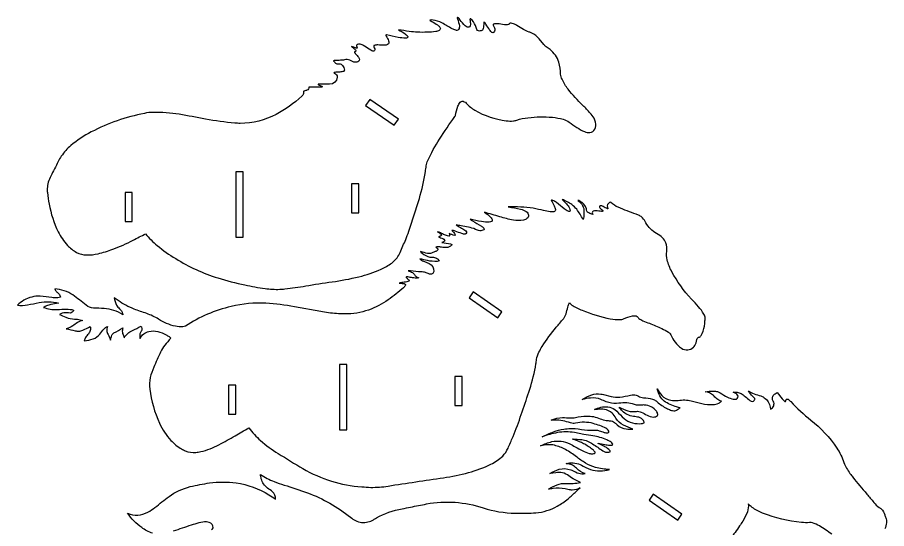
# Model space of a CAD drawing. Extents: x -786 to 731, y -543 to 724.
# Drawn here: x -197 to 520, y 302 to 724 of the extents above; entities that cross this region are included whole.
import ezdxf

# ---------------------------------------------------------------- set-up
doc = ezdxf.new("R2010")
doc.units = 0
doc.header["$MEASUREMENT"] = 0
doc.layers.get('0').update_dxf_attribs({"linetype": 'CONTINUOUS'})

msp = doc.modelspace()

# ---------------------------------------------------------------- linework, layer by layer
for points in [[(40.6, 663.8, 0.045765), (39.27, 663.41, 0.085392), (38.71, 663.02, 0.270084), (38.71, 662.54, -0.155524), (38.73, 661.3, -0.106179), (37.23, 659.14, -0.059849), (16.1, 644.11, -0.12135), (-13.5, 636.77, -0.018777), (-17.98, 636.97, -0.02375), (-42.2, 640.31, 0.007388), (-63.89, 644.23, 0.041253), (-85.27, 645.86, 0.04256), (-92.51, 645.04, 0.070776), (-136.45, 629.7, 0.054023), (-153.23, 618.49, 0.061178), (-161.14, 609.75, 0.035664), (-163.73, 605.26, -0.006169), (-169.85, 593.25, 0.10457), (-172.79, 582.95, 0.045088), (-172.65, 579.61, 0.009362), (-171.18, 570.22, 0.067318), (-163.71, 547.37, 0.069149), (-155.97, 536.16, 0.070385), (-148.65, 530.36, 0.124563), (-140.22, 528.24, 0.062804), (-130.81, 529.25, 0.03693), (-118.65, 532.88, 0.027852), (-101.88, 540.4, -0.002601), (-91.59, 545.73, 0.051242), (-81.96, 536.02, 0.037033), (-66.71, 525.18, 0.063555), (-31.98, 509.3, 0.027573), (-9.63, 503.55, 0.018205), (7.09, 500.52, 0.037736), (19.2, 499.87, 0.019133), (23.33, 500.16, 0.014206), (40.54, 502.68, -0.010694), (62.43, 506.04, 0.025676), (84.45, 510.22, 0.041068), (102.71, 516.4, 0.05122), (111.54, 521.55, 0.059607), (115.92, 525.81, 0.066934), (118.41, 530.21, 0.005853), (123.12, 541.09, 0.020313), (125.55, 547.74, 0.004539), (134.36, 574.87, 0.033882), (139.4, 596.97, -0.009899), (140.05, 601.8, -0.058154), (141.35, 606.01, -0.0364), (151.06, 623.8, -0.014394), (163.61, 642.31, 0.068044), (164.06, 643.26, -0.011916), (166.19, 650.87, -0.100766), (168.1, 654.23, -0.334065), (171.39, 654.67, -0.093819), (173.12, 653.42, 0.073989), (180.2, 647.61, 0.099729), (206.01, 638.9, 0.047178), (212.04, 638.8, 0.056264), (214.76, 639.43, -0.056071), (224.01, 641.44, -0.052406), (244.11, 641.78, -0.040053), (253.02, 640.14, -0.06295), (258.01, 637.9, 0.009215), (264.33, 633.4, 0.041703), (270.67, 629.93, 0.111318), (275.04, 629.14, 0.24613), (279.13, 631.9, 0.210201), (279.83, 637.71, 0.072373), (278.49, 640.93, 0.049684), (275.36, 645.32, 0.020699), (269.28, 651.51, -0.032231), (257.18, 664.89, -0.057584), (252.11, 673.14, -0.067565), (250.97, 677.32, 0.063282), (249.51, 687.13, 0.149728), (242.25, 697.7, 0.017309), (238.96, 700, -0.050117), (237.16, 701.72), (233.29, 706.61, 0.100712), (227.17, 711.28, 0.029824), (224.85, 712.13, -0.040943), (220.19, 714.34, -0.004163), (214.76, 717.51, 0.046669), (210.96, 719.27, 0.152031), (209.21, 719.33, 0.127881), (208.35, 718.65, -0.116879), (207.64, 718.23, -0.102905), (204.51, 718.07, 0.00781), (198.73, 718.95, 0.118057), (195.7, 718.65, 0.452792), (195.35, 717.67, -0.041071), (196.32, 715.69, -0.236998), (195.83, 711.99, -0.392635), (194.48, 711.68, -0.074806), (193.95, 712.02, -0.070029), (191.59, 714.91, 0.013525), (188.55, 719.69, 0.066694), (187.86, 720.35, 0.363856), (187.59, 720.26, 0.087247), (187.46, 719.35, -0.064556), (187.08, 715, -0.125783), (186.41, 713.65, -0.111228), (185.91, 713.32, -0.13889), (183.18, 713.04, -0.206783), (181.76, 714.18, -0.046443), (180.6, 717.39, 0.172416), (176.63, 722.87, 0.592582), (176.12, 722.39, 0.011999), (176.46, 719.52, -0.11036), (176.16, 717.1, -0.408153), (173.69, 716.2, -0.107605), (170.93, 718.4, -0.005633), (167.09, 723.21, 0.089906), (165.93, 724.18, 0.400838), (165.52, 724, 0.122856), (165.7, 722.9, -0.069238), (167.41, 717.21, -0.148336), (166.79, 714.23, -0.244572), (165.4, 713.49, -0.078726), (164.48, 713.58, -0.059878), (161.44, 714.81, 0.004281), (152.84, 719.65, 0.080643), (145.66, 722.01, 0.060639), (143.18, 722.04, 0.516318), (143.07, 721.81, 0.100556), (143.32, 721.55, -0.007739), (148.3, 718.69, -0.023764), (150.17, 717.35, -0.091897), (151.56, 715.59, -0.403661), (150.79, 713.5, -0.085014), (147.83, 712.49, -0.035292), (141.01, 711.91, -0.011492), (132.8, 711.92, -0.023477), (126.07, 712.58, -0.00305), (117.14, 713.98, -0.03964), (122.91, 710.38, -0.030091), (124.24, 709.2, -0.07111), (124.82, 708.32, -0.438074), (124.39, 707.39, -0.093632), (123.05, 707.12, -0.045101), (116.99, 707.65, -0.009395), (107.13, 709.71, 0.225978), (106.69, 709.63, 0.200152), (106.88, 708.7, -0.042099), (108.97, 704.89, -0.101956), (109.22, 703.2, -0.259277), (108.14, 701.72, -0.104089), (105.61, 701.17, -0.019524), (100.09, 701.44, 0.088616), (97.2, 701.13, 0.45428), (96.75, 699.95, -0.02235), (97.57, 698.23, -0.612701), (95.98, 696.39, -0.086216), (94.23, 697.11, -0.005051), (89.13, 700.43, 0.055097), (86.32, 701.84, 0.145317), (83.43, 701.93, 0.11207), (82.77, 701.5, 0.185859), (82.6, 700.76, 0.065549), (83.05, 699.3, -0.192725), (83.04, 698.86, -0.222072), (82.89, 698.77, -0.080526), (82.17, 698.83, -0.004875), (79.7, 699.73, 0.091508), (78.48, 700.14), (78.46, 700.1, 0.033077), (80.38, 698.51, -0.06428), (81.94, 696.86, -0.399963), (81.7, 695.95, 0.073702), (80.86, 695.65, 0.277808), (80.94, 695.02, 0.086398), (81.67, 694.16, -0.014232), (84.2, 691.35, -0.180318), (84.97, 689.23, -0.205004), (84.31, 688.17, -0.219208), (81.05, 687.23, -0.066459), (79.73, 687.57), (76.9, 688.79, 0.161298), (72.56, 689.18, -0.034923), (69.22, 688.81, -0.012629), (64.65, 688.66, 0.084237), (63.47, 688.45, 0.492802), (63.49, 688.17, -0.076611), (65.05, 686.55, 0.175027), (66.22, 685.93, 0.079902), (68.32, 685.97, -0.231384), (70.88, 684.61, -0.15017), (72.45, 680.71, -0.109203), (72.26, 679.96, -0.162137), (71.09, 679.43, -0.044015), (67.89, 679.08, 0.004798), (64.61, 678.84, 0.062944), (63.92, 678.63), (63.86, 678.54, 0.211487), (64.2, 678.19, -0.37312), (66.48, 674.83, -0.400312), (60.23, 669.02, 0.001561), (52.36, 669.18, 0.028338), (51.04, 669.09, 0.234948), (50.74, 668.91, 0.13758), (51.05, 668.57, -0.01089), (53.8, 667.38, -0.093151), (54.16, 667.06, -0.401469), (54.09, 666.83, -0.085621), (53.75, 666.68, -0.041252), (49.87, 666.52, 0.006826), (43.23, 666.6), (43.22, 666.58, -0.283141), (41.56, 664.16, -0.062223)], [(117.82, 505.01, 0.01765), (120.81, 504.73, -0.083047), (122.53, 504.26, -0.375649), (122.88, 503.31, -0.108822), (121.3, 501.24, -0.029413), (108.68, 491.2, -0.061178), (92.44, 482.81, -0.088262), (72.66, 479.58, -0.034462), (59.3, 480.54, -0.00988), (52.96, 481.5), (31.28, 485.47, 0.029439), (7.79, 488.33, 0.07433), (-20.86, 485.67, 0.087098), (-58.7, 469.53, -0.107805), (-60.96, 468.87, -0.072482), (-67.01, 469.37, -0.083169), (-80.9, 475.28, 0.051413), (-90.61, 479.93, -0.01305), (-101.03, 483.53, -0.05714), (-114.24, 490.63, -0.010862), (-117.46, 492.93, 0.084035), (-115.49, 486.83, 0.084828), (-113.05, 483.83, -0.121548), (-110.55, 479.93, -0.040926), (-110.31, 478.84, 0.132627), (-125.76, 484.07, 0.006149), (-134.58, 484.3, -0.152205), (-140.7, 486.71, 0.025742), (-151.63, 495.2, 0.132101), (-166.43, 500.21, 0.14683), (-165.03, 497.89, -0.010952), (-163.23, 496.21, -0.109544), (-161.68, 493.4, -0.098304), (-166.55, 492.79, -0.026079), (-169.01, 493.02, 0.02559), (-178.49, 494.18, 0.152656), (-192.07, 490.8, 0.057033), (-197.38, 486.81, 0.07184), (-189.01, 487.09, 0.005383), (-179.33, 489.04, -0.108055), (-163.54, 488.58, -0.022149), (-169.74, 487.37, 0.054939), (-173.26, 486.18, 0.017868), (-175.76, 484.93, 0.099946), (-164.55, 483.19, -0.020417), (-156.91, 483.56, -0.054843), (-150.95, 482.78, -0.127435), (-152.18, 480.93, -0.154716), (-153.92, 480.32, -0.042023), (-156.4, 480.53, 0.135898), (-161.64, 479.76, 0.045196), (-162.72, 479.11, 0.015402), (-157.27, 476.77, 0.086552), (-150.14, 475.38, -0.02853), (-145.5, 474.81, -0.030218), (-143.41, 474.25, 0.092201), (-147.76, 472.42, 0.012182), (-151.69, 469.69, -0.097489), (-157, 467.32, 0.001872), (-149.77, 465.67, 0.046271), (-146.62, 465.28, 0.101332), (-143.3, 466.15, -0.014141), (-137.19, 469.09, -0.118694), (-137.2, 465.87, -0.100278), (-138.82, 462.98, 0.039345), (-141.12, 460.17, 0.099743), (-142.15, 457.42, 0.064327), (-134.89, 458.95, 0.13033), (-129.25, 463, -0.026601), (-125.99, 467.07, -0.069858), (-123.1, 469.34, 0.117293), (-123.64, 465.2, 0.090339), (-123.04, 463.47, -0.016754), (-121.12, 459.68, -0.047036), (-120.61, 458.05, -0.007849), (-119.31, 462.01, -0.161317), (-117.79, 463.86, -0.003536), (-110.33, 468.07, 0.11454), (-110.75, 464.32, 0.082027), (-110.13, 462.6, -0.024732), (-109.48, 460.83, -0.047016), (-109.32, 459.9, -0.127981), (-102.46, 466.02, 0.031193), (-95.29, 469.53, -0.100056), (-94.55, 467.57, -0.182431), (-95.34, 465.23, 0.190044), (-96.38, 460.86, 0.046811), (-96.08, 459.36, -0.22884), (-88.86, 465.09, -0.120494), (-81.53, 465.05, -0.066101), (-74.67, 462.31, -0.014502), (-72.13, 460.84, -0.092022), (-70.8, 459.57, 0.024673), (-75.73, 453.68, 0.038296), (-79.15, 448.17, 0.012444), (-84.9, 435.54, 0.043213), (-87.68, 427.06, 0.080094), (-88.07, 417.64, 0.078303), (-80.09, 389.42, 0.075992), (-70.65, 375.29, 0.068794), (-61.86, 368.21, 0.024706), (-58.79, 366.63, 0.118126), (-50.16, 365.38, 0.040982), (-46.05, 366.01, 0.069539), (-31, 371.7, 0.00617), (-17.76, 379.09, -0.002561), (-6.37, 385.52, 0.052301), (3.28, 375.2, 0.04448), (17.83, 364.42, 0.001777), (38.25, 351.94, 0.111888), (86.86, 336.95, 0.011711), (94.19, 336.52, 0.043792), (108.51, 337.57, -0.003277), (154.26, 344.42, 0.024857), (174.92, 348.72, 0.045516), (193.42, 355.56, 0.075518), (203.14, 362.35, 0.094162), (207.53, 368.85, -0.007569), (211.55, 377.89, 0.011841), (212.66, 380.58, 0.00842), (219.28, 398.92, 0.003798), (225.45, 417.41, 0.035024), (230.56, 438.35, 0.007881), (231, 441.93, -0.077883), (233.08, 448.07, -0.024608), (235.72, 452.7, -0.034388), (247.37, 468.69, -0.006311), (253.19, 475.46, 0.067531), (254.54, 477.57, 0.019254), (255.38, 479.79, 0.015085), (256.93, 485.22, -0.012002), (258.2, 489.07, 0.122394), (260.18, 486.94, 0.051584), (268.75, 482.57, 0.048953), (291.96, 475.54, 0.046076), (299.87, 474.86, 0.084431), (302.89, 475.5, -0.048405), (310.15, 477.9, -0.112977), (313.26, 477.89, -0.201127), (314.93, 476.54, 0.060267), (315.53, 475.87, 0.051245), (318.89, 474, 0.016775), (324.2, 471.83, -0.007083), (334.41, 467.51, -0.033971), (339.85, 464.55, -0.121555), (341.89, 462.4, 0.151862), (350.62, 451.29, 0.349199), (360.7, 452.16, 0.054214), (361.73, 453.44, 0.074047), (363.36, 458.39, -0.105201), (364.2, 459.9, -0.131615), (365.53, 460.52, 0.131162), (366.42, 461.17, 0.066959), (367.74, 463.5, 0.078626), (369.83, 471.66, 0.034123), (370.2, 475.88, 0.1358), (369.1, 479.44, 0.051246), (364.73, 485.53, 0.012534), (358.9, 491.85, -0.06291), (342.64, 514.42, -0.058346), (338.82, 524.17, -0.099086), (338.65, 531.18, 0.103753), (337.83, 538.21, 0.116919), (335.06, 542.36, 0.063367), (330.13, 545.81, -0.147917), (321.39, 554.83, 0.057846), (318.57, 558.79, 0.082299), (315.99, 560.69, 0.018825), (313.19, 561.89, -0.013667), (298.55, 567.51, -0.070166), (292.26, 571.46, 0.279584), (291.26, 571.54, 0.337705), (289.53, 567.53), (289.99, 566.6, -0.137021), (290, 566.28, -0.294462), (289.59, 566.35, -0.0505), (286.03, 568.1, 0.135048), (283.56, 568.82, 0.380433), (282.98, 568.14, 0.203012), (283.25, 567.11, 0.012223), (285.76, 564.8, -0.279154), (285.89, 564.4, -0.266862), (285.73, 564.27, -0.077412), (284.67, 564.2, 0.015618), (280.08, 564.63, 0.084383), (277.78, 564.35, 0.369443), (277, 563.1, 0.009055), (277.42, 561.67, -0.042889), (274.12, 562.92, -0.06075), (273.1, 563.66, -0.094619), (272.63, 564.41, -0.04884), (272.23, 566.28, 0.204825), (266.76, 572.73, 0.054023), (265.21, 573.25, -0.068146), (268.46, 570.01, -0.13977), (270.14, 565.22, -0.037042), (269.99, 559.6, -0.059965), (269.48, 557.48, 0.040213), (264.19, 565.9, 0.067193), (260.32, 569.74, 0.05733), (252.14, 574.01, -0.004586), (255.73, 570.37, -0.071132), (258.13, 566.91, -0.087223), (258.68, 564.68, -0.210267), (258.44, 564.03, -0.181614), (258.14, 563.94, -0.083505), (257.16, 564.25, -0.030799), (253.98, 566.36, -0.005578), (247.46, 571.44, 0.054343), (244.57, 573.1, 0.031047), (243.5, 573.45, 0.303669), (243.29, 573.39, 0.303669), (243.27, 573.17, -0.013291), (245.58, 568.71, -0.035452), (246.63, 565.75, -0.418375), (245.33, 563.9, -0.094139), (242.41, 563.8, -0.033226), (236.89, 564.87, 0.008896), (228.3, 566.75, 0.044225), (207.72, 567.82, -0.031803), (217.95, 566, -0.088983), (222.52, 564.01, -0.200095), (224.41, 561.04, -0.26575), (223.18, 558.24, -0.122586), (220.32, 557.06, -0.107483), (211.94, 557, -0.025718), (200.75, 559.71, 0.002583), (188.11, 563.44, -0.059548), (193.16, 559.36, -0.033576), (194.22, 558.05, -0.130224), (194.58, 556.73, -0.28517), (193.88, 555.81, -0.113288), (192.04, 555.33, -0.05069), (185.6, 555.77, -0.014931), (176.27, 557.66, 0.039856), (178.24, 556.28, -0.014217), (185.53, 552.04, -0.030608), (187.26, 550.71, -0.147068), (187.92, 549.61, -0.292635), (187.61, 549.03, -0.171862), (184.13, 548.26, -0.085533), (180.64, 549.32, 0.05968), (174.85, 551.21, 0.022366), (168.8, 552.29, -0.010951), (164.8, 552.99, 0.039813), (168.2, 550.93, -0.016282), (171.98, 548.76, -0.119726), (173.39, 547.32, -0.357061), (172.81, 545.71, -0.11107), (172.06, 545.41, -0.136921), (169.5, 545.79, 0.005217), (163.95, 547.95, 0.076795), (161.26, 548.41, -0.026095), (163.33, 545.99, -0.068845), (163.99, 544.88, -0.5124), (163.51, 544.39, -0.071328), (161.15, 544.99, 0.00999), (158.88, 545.89, -0.059868), (159.33, 544.69, -0.490615), (158.56, 543.8, -0.070582), (155.04, 544.82, -0.013494), (151.69, 546.4, 0.02499), (149.44, 547.36, -0.108111), (152.3, 545.41, -0.439882), (152.1, 543.95, -0.077658), (151.44, 543.61, 0.015682), (150.06, 543.15, -0.009452), (153.68, 541.67, -0.098133), (155.15, 540.53, -0.312432), (155.08, 539.61, -0.122421), (154.29, 538.96, -0.020118), (153.02, 538.41, -0.030814), (160.1, 537.5, -0.247196), (161.12, 536.72, -0.249123), (160.95, 536.17, -0.19784), (156.59, 534.29, -0.049988), (152.7, 534.66, 0.044824), (149.57, 534.94, 0.049556), (148.05, 534.77, -0.09315), (149.5, 533.33, -0.350084), (149.12, 531.86, -0.066439), (148.58, 531.46, -0.038632), (146.35, 530.59, -0.115483), (142.48, 529.39, -0.050933), (141.08, 529.48, -0.032011), (135.42, 530.98, 0.082858), (136.59, 529.61, 0.119383), (142.96, 526.5, 0.046208), (146.06, 526.29, -0.176906), (149.33, 525.04, -0.030645), (150.95, 523.35, -0.067123), (149.01, 522.89, -0.066685), (141.13, 523.58, -0.005513), (134.73, 525.06, 0.153889), (135.49, 524.33, 0.057842), (138.67, 522.84), (142.45, 521.27, -0.296108), (146.28, 514.64, -0.489621), (142.6, 512.45, -0.063653), (140.77, 513.26, 0.067642), (137.79, 514.06, 0.023287), (133.67, 514.43, -0.007783), (125.01, 515.23, -0.073618), (128.71, 513.65, -0.104716), (130.65, 511.61, 0.120615), (132.46, 509.89, 0.05159), (133.84, 509.26, -0.060479), (129.81, 509.27, -0.015883), (125.81, 509.9, 0.033163), (123.82, 510.14, 0.303377), (123.54, 509.98, 0.303377), (123.58, 509.66, 0.037652), (124.18, 508.96, 0.028635), (126.24, 507.22, -0.167251), (124.98, 506.39, -0.04756), (120.76, 505.56, 0.022912)]]:
    msp.add_lwpolyline(points, format="xyb", close=True)
for points in [[(117.02, 640.11), (93.36, 656.54), (89.94, 651.61), (113.6, 635.19)], [(-11.03, 596.8), (-17.03, 596.8), (-17.03, 542.8), (-11.03, 542.8)], [(84.32, 586.87), (78.32, 586.87), (78.32, 562.87), (84.32, 562.87)], [(-102.52, 579.69), (-108.52, 579.69), (-108.52, 555.69), (-102.52, 555.69)], [(202.47, 481.27), (178.81, 497.69), (175.39, 492.77), (199.04, 476.34)], [(74.42, 437.96), (68.42, 437.96), (68.42, 383.96), (74.42, 383.96)], [(169.76, 428.03), (163.76, 428.03), (163.76, 404.03), (169.76, 404.03)], [(-17.07, 420.84), (-23.07, 420.84), (-23.07, 396.84), (-17.07, 396.84)], [(351.06, 314.34), (327.4, 330.77), (323.98, 325.84), (347.64, 309.42)]]:
    msp.add_lwpolyline(points, close=True)
for points in [[(-85.86, 298.61, -0.073814), (-94.76, 303.32, -0.089923), (-106.41, 315.19, 0.231402), (-89.72, 316.07, 0.046301), (-83.84, 319.91, -0.010595), (-72.22, 328.96, -0.093483), (-54.74, 337.12, -0.022408), (-38.81, 340.14, -0.063593), (-16.88, 340.19, -0.105366), (10.11, 330.45, -0.011739), (15.56, 326.8, 0.244852), (13.2, 332.91, 0.017076), (9.15, 335.87, -0.174603), (3.91, 343.64, -0.040088), (3.28, 347.06, 0.053484), (14.51, 341.32, 0.016946), (22.76, 338.45, -0.011275), (41.97, 332.04, -0.079761), (77.59, 311.81, 0.042669), (81.66, 309.05, 0.184617), (91.94, 308.02, 0.073079), (96.4, 309.79, 0.010143), (98.91, 311.34, -0.077466), (120.11, 318.85, -0.008294), (127.13, 320.2, -0.002048), (140.23, 322.83, -0.129787), (187.01, 319.51, 0.068698), (213.44, 315.2, 0.017049), (222.98, 315.22, 0.006651), (230.36, 315.51, 0.108482), (248.22, 321.02, 0.049659), (257.12, 327.14, 0.013223), (260.54, 330.09, 0.004931), (267.18, 336.22, -0.12232), (260.59, 334.25, -0.038295), (258.97, 334.35, -0.019785), (254.73, 335.22, 0.070803), (244.77, 335.52, 0.021199), (240.81, 334.94, -0.046135), (248.05, 338.62, -0.102521), (255.24, 339.76, 0.060237), (267.29, 340.52, 0.048051), (266.21, 341.18, -0.047651), (259.87, 344.48, 0.0388), (255.3, 347.53, 0.124115), (249.63, 348.79, 0.028349), (247.08, 348.6), (242.01, 347.84, -0.07817), (249.78, 351.45, -0.152169), (259.25, 351, -0.030845), (263.32, 349.19, 0.088928), (268.56, 347.64, 0.071439), (271.16, 347.81, -0.115922), (264.05, 352.24, 0.073118), (260.72, 354.85, 0.072571), (258.15, 355.69, 0.018274), (255.47, 356.07, -0.180739), (267, 355.31, -0.012361), (271.84, 352.87, 0.159025), (287.55, 350.51, 0.021987), (291.3, 351.23, -0.05908), (279.65, 352.96, -0.062738), (271.39, 356.59, -0.036683), (263.92, 361.79, 0.029221), (255.02, 367.64, 0.068833), (245.84, 371.2, 0.12348), (234.46, 370.82, -0.058484), (243.72, 374.21, -0.17112), (258.48, 372.36, -0.01834), (262.92, 369.92, 0.007839), (269.22, 366.57, 0.043634), (274.39, 364.53, 0.079402), (277.64, 364.24, 0.054508), (278.97, 364.51, 0.474546), (279.35, 365.52, 0.106137), (277.38, 367.72, 0.050727), (269.93, 372.53, 0.039084), (263.2, 375.55, 0.021841), (260.65, 376.3, -0.036845), (268.42, 375.88, -0.108252), (277.31, 372.43, 0.002804), (285.73, 366.74, 0.051985), (288.05, 365.62, 0.143367), (291.56, 365.7, 0.347744), (291.9, 366.32, 0.16424), (291.67, 366.83, 0.090236), (287.55, 369.94, 0.018122), (283.31, 372.05, -0.028444), (281.85, 372.79), (281.86, 372.83, -0.027185), (287.44, 371.8, 0.02939), (291.48, 371.23, 0.040727), (292.99, 371.29, 0.101553), (293.82, 371.66, 0.350812), (293.84, 372.48, 0.104903), (292.53, 373.76, 0.057569), (289.05, 375.65, 0.062917), (277.61, 378.98, -0.003756), (270.17, 380.12), (262.3, 381.68, 0.091707), (248.34, 381.65, 0.027574), (241.96, 380.18, 0.010133), (235.69, 378.28, -0.019345), (245.11, 382.36, -0.052311), (253.48, 384.48, -0.014005), (258.96, 385.1, -0.049983), (262.96, 385.01, 0.003046), (273.14, 383.76, 0.044691), (279.96, 383.69, -0.075203), (282.85, 383.24, -0.003986), (286.77, 381.87, 0.117913), (289.96, 381.58, 0.487541), (290.69, 382.97, 0.146335), (288.21, 385.33, 0.048946), (283.3, 387.41, 0.014104), (277.83, 389.18, 0.125144), (263.31, 389.43, -0.111025), (259.04, 389.68, 0.077233), (246.14, 392.03, 0.020813), (243.1, 391.95, -0.116459), (252.62, 394.08, -0.007046), (258.88, 393.78, 0.052828), (263.11, 394.15, -0.035822), (272.57, 395.31, -0.113588), (283.49, 393.16, 0.075337), (288.65, 391.63, 0.016658), (291.74, 391.49, -0.147693), (295.44, 390.04, -0.026124), (297.51, 388.1, 0.155137), (305.08, 384.72, 0.038), (310.4, 384.51, -0.004554), (302.84, 387.89, -0.154453), (296.59, 393.56, 0.071573), (293.41, 397.73, 0.152867), (287.13, 400.74, 0.05997), (281.82, 400.92, 0.014132), (278.81, 400.62, -0.145589), (289.9, 402.95, -0.132228), (295.62, 400.7, -0.032101), (301.78, 394.68, 0.209951), (316.05, 389.05, 0.030297), (318.5, 389.26, 0.140447), (319.79, 389.87, 0.178554), (319.83, 390.17, 0.130823), (319.3, 391.64, 0.202737), (315.53, 394.38, 0.004214), (311.05, 395.03, -0.053329), (305.91, 396.53, -0.099799), (302.01, 399.31, -0.016819), (299.28, 402.64, 0.050527), (306.5, 399.56, 0.110499), (313.48, 399.21, -0.123759), (317.49, 398.6, -0.018266), (322.27, 396.06, 0.087989), (327.43, 394.54, 0.239585), (330.87, 395.87, 0.143445), (331.16, 396.68, 0.134638), (330.04, 399.3, 0.230206), (320.07, 404.44, 0.042701), (317, 404.31, -0.112495), (310.17, 405.36, 0.083233), (304.12, 406.22, 0.019544), (297.15, 405.78, -0.112088), (288.58, 407.07, -0.008377), (284.21, 409.03, 0.115285), (275.58, 410.16, 0.043674), (268.64, 408.96, -0.052281), (276.58, 412.8, -0.116171), (284.1, 413.46, -0.027076), (286.33, 413.04), (292.53, 411.48, 0.084373), (299.82, 411, 0.028564), (308.73, 412.53, -0.031217), (311.31, 412.82, -0.046203), (313.24, 412.68, -0.105933), (315.1, 411.82, 0.155265), (319.29, 410.44, -0.087596), (326.73, 409.21, -0.10749), (329.71, 407.83, 0.072014), (337.54, 402.22, 0.015698), (340.74, 400.63, 0.075665), (344.25, 399.73, 0.169673), (347.43, 400.63, -0.012934), (349.48, 402.18, -0.067785), (338.76, 406.17, -0.182321), (331.6, 414.47, -0.02277), (330.56, 417.83, 0.061476), (334.34, 412.37, 0.157646), (341.85, 408.38, 0.082128), (347.98, 408.18, -0.032955), (353.58, 408.63, -0.05525), (358.66, 407.97, 0.015646), (367.57, 405.65, 0.056775), (376.53, 404.83, 0.086694), (381.46, 405.96, 0.088917), (383.75, 407.58, -0.109428), (379.76, 409.66, -0.01744), (376.97, 412.4, 0.150611), (370.34, 415.41, -0.028592), (376.93, 415.96, -0.05644), (380.5, 415.54, -0.07497), (382.62, 414.57, 0.03633), (388.56, 410.93, 0.05804), (393.33, 409.25, 0.127341), (395.96, 409.35, 0.481067), (397, 412.62, 0.101239), (395.59, 413.91, 0.009301), (393.34, 415.02, -0.163667), (399.81, 413.82, -0.043557), (403.32, 411.46, -0.015588), (407.18, 408.27, 0.152329), (409.16, 407.4, 0.214585), (410.76, 408.23, 0.073441), (411.27, 408.99, 0.192383), (411.19, 409.77, 0.090613), (410.16, 410.92, -0.058617), (406.89, 414.64, -0.031607), (406.05, 416.06, 0.077441), (410.6, 413.62, 0.014907), (416.11, 411.91, -0.118458), (419.84, 409.77, -0.212099), (424.02, 401.32), (424.09, 401.17, 0.299542), (424.24, 401.15, 0.453322), (426.47, 407.54, -0.130464), (425.7, 410.21, -0.19971), (426.81, 412.71, -0.062418), (429.53, 414.68), (433.82, 409.61, 0.0058), (435.74, 407.55, 0.13208), (436.24, 407.25, 0.31369), (436.5, 407.37, 0.020458), (437.11, 408.89, -0.349283), (437.89, 409.18, -0.324644), (438.79, 409.13, -0.027643), (440.85, 407.24, 0.043094), (457.56, 392.03, -0.072943), (478.93, 368.98, -0.06937), (484.73, 356.95, 0.064235), (489.75, 347.98, 0.014309), (492.09, 344.87, 0.012492), (503.64, 331.01, -0.004148), (509.38, 324.13, 0.061256), (513.83, 319.86, -0.009953), (515.66, 318.63, -0.163725), (518.4, 313.81, 0.033827), (519.33, 311.46, -0.140222), (519.9, 307.38, -0.067632), (518.6, 302.18, 0.014403)], [(474.63, 297.84, 0.030715), (464.45, 304.65, 0.046204), (458.88, 307.14, 0.070542), (456.42, 307.5, -0.055782), (449.74, 307.55, -0.069534), (417.66, 315.22, -0.054937), (409.02, 319.99, -0.062009), (405.85, 322.97, -0.11579), (405.05, 316.33, -0.057571), (401.24, 308.57, -0.014177), (398.7, 304.68, -0.001808), (391.07, 294.08, 0.048267)], [(-37.14, 301.73, 0.234932), (-35.91, 303.25, 0.35305), (-39.09, 307.65, 0.069636), (-41.22, 308, 0.068217), (-47.58, 307.18, 0.011631), (-54.02, 305.27, 0.003925), (-68.75, 300.26, -0.047624)]]:
    msp.add_lwpolyline(points, format="xyb")

doc.saveas('drawing.dxf')
